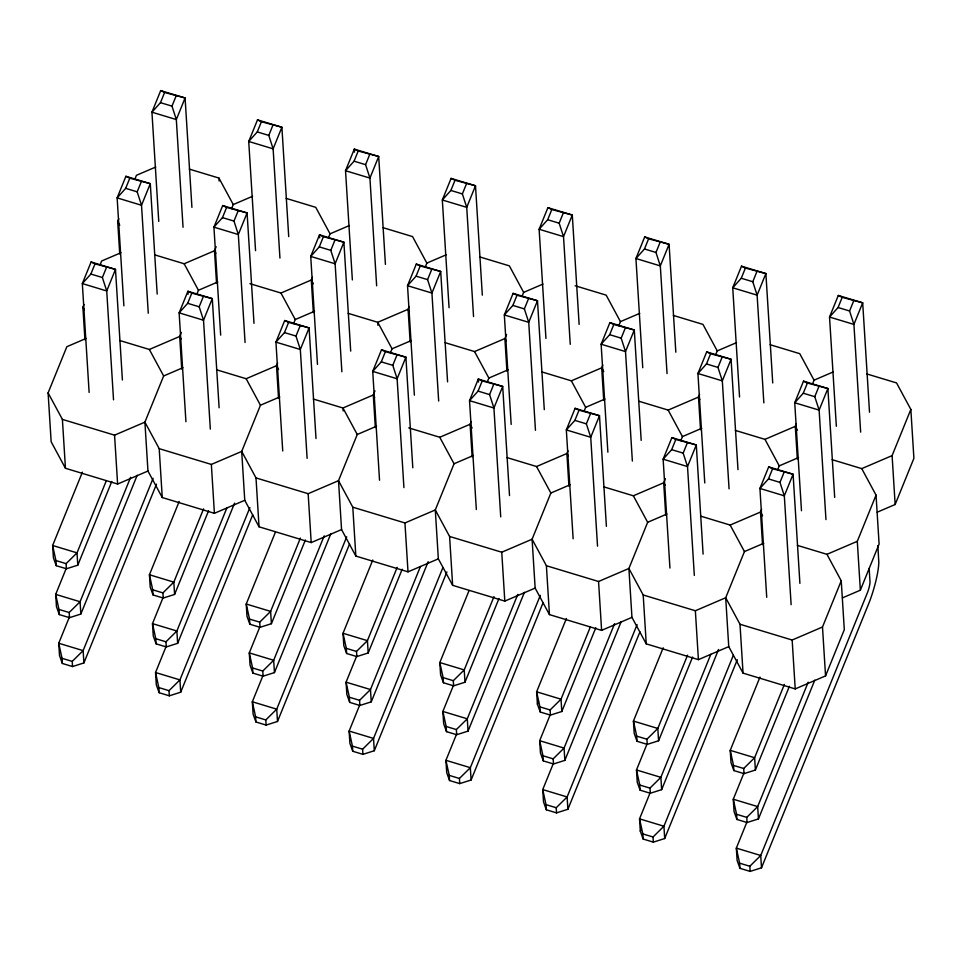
<?xml version="1.0" encoding="UTF-8"?>
<svg xmlns="http://www.w3.org/2000/svg" width="962" height="962" viewBox="0 0 962 962"><rect width="100%" height="100%" fill="white"/><g stroke="black" fill="none" stroke-linecap="round" stroke-linejoin="round"><path stroke-width="1.44" d="M122.402 380.002L115.488 269.372L91.101 261.989L82.335 283.586L89.129 392.448M157.191 294.059L150.288 183.67L125.902 176.299L117.136 197.883L123.882 305.856M191.919 207.359L185.089 97.968L160.702 90.596L151.936 112.193L158.754 221.404M106.517 267.352L102.381 277.525L106.722 290.957L82.335 283.586L90.873 274.05L95.01 263.865L115.488 269.372L106.722 290.957L113.528 399.819M141.318 181.65L137.181 191.835L141.522 205.267L117.136 197.883L125.673 188.348L129.81 178.174L150.288 183.67L141.522 205.267L148.268 313.239M176.118 95.947L171.982 106.133L176.323 119.565L151.936 112.193L160.474 102.657L164.61 92.472L185.089 97.968L176.323 119.565L183.045 227.285M182.96 367.688L163.648 375.974L144.901 422.15L147.956 471.031L117.617 484.042L65.452 468.278L51.154 441.762L48.1 392.881L66.847 346.705L86.159 338.42M84.933 339.778L82.9 307.191L84.007 304.473M100 265.079L101.647 261.003L120.959 252.729M119.733 254.076L117.701 221.488L118.795 218.771M134.8 179.377L136.448 175.3L155.76 167.027M82.383 472.198L52.633 545.49L53.403 557.804L56.253 565.692L66.438 568.77L77.79 565.175L111.796 481.445M66.354 568.097L55.688 594.372L56.457 606.685L59.295 614.586L69.492 617.664L80.844 614.057L137.205 475.264M106.217 480.964L77.02 552.861L66.113 563.636L66.438 568.77M253.992 323.328L247.09 212.939L222.703 205.555L213.937 227.152L220.671 335.125M288.72 236.616L281.89 127.237L257.503 119.865L248.725 141.45L255.555 250.673M185.931 421.717L179.136 312.854L187.674 303.319L191.811 293.133L212.289 298.629L219.108 407.768M238.119 210.918L233.982 221.092L238.323 234.524L213.937 227.152L222.475 217.616L226.611 207.431L247.09 212.939L238.323 234.524L245.07 342.496M272.919 125.216L268.783 135.401L273.124 148.833L248.725 141.45L257.275 131.926L261.411 121.741L281.89 127.237L273.124 148.833L279.942 258.044M181.349 332.371L179.702 336.447L181.734 369.035M196.801 294.348L198.449 290.271L217.761 281.986M216.149 246.681L214.502 250.757L216.534 283.345M231.589 208.646L233.249 204.569L252.561 196.296M69.456 616.846L58.742 643.253L59.512 655.567L62.35 663.467L72.535 666.546L83.898 662.938L156.505 484.139M210.329 429.088L203.523 320.226L199.182 306.794L203.319 296.609M130.604 477.32L80.074 601.743L69.168 612.517L69.492 617.664M153.102 478.306L83.129 650.625L72.222 661.399L72.535 666.546M179.185 501.467L149.435 574.747L150.204 587.073L153.042 594.961L163.227 598.039L174.591 594.444L208.586 510.714M163.155 597.366L152.489 623.629L153.259 635.954L156.097 643.843L166.282 646.921L177.645 643.325L234.572 503.138M203.583 508.838L173.821 582.13L162.915 592.893L163.227 598.039M316.005 438.528L309.091 327.898L284.704 320.526L275.938 342.123L282.732 450.974M300.12 325.877L295.983 336.063L300.324 349.495L275.938 342.123L284.475 332.587L288.612 322.402L309.091 327.898L300.324 349.495L307.118 458.357M317.472 364.394L310.726 256.421L319.276 246.885L323.412 236.7L343.891 242.196L350.697 351.106M352.357 279.93L345.526 170.719L354.076 161.183L358.213 150.998L378.691 156.505L385.425 264.394M279.762 396.957L260.449 405.23L241.702 451.418L244.757 500.3L259.043 526.803L311.207 542.58L341.558 529.569L338.504 480.687L357.251 434.499L376.563 426.226M277.597 362.999L276.503 365.716L278.535 398.304M293.59 323.617L295.25 319.54L314.562 311.255M312.397 277.296L311.291 280.014L313.335 312.602M328.391 237.915L330.05 233.838L349.362 225.553M166.258 646.115L155.543 672.522L156.313 684.836L159.151 692.724L169.336 695.815L180.7 692.207L252.741 514.79M341.871 371.765L335.125 263.792L330.784 250.36L334.92 240.175M376.647 285.81L369.925 178.09L365.584 164.67L369.709 154.485M226.84 507.972L176.876 631.012L165.969 641.786L166.282 646.921M249.904 507.563L179.93 679.893L169.023 690.668L169.336 695.815M275.433 532.118L246.236 604.016L247.006 616.329L249.843 624.23L260.029 627.308L271.392 623.713L305.387 539.983M259.956 626.635L249.29 652.897L250.06 665.223L252.898 673.111L263.083 676.19L274.447 672.594L330.808 533.79M300.385 538.107L270.623 611.387L259.716 622.161L260.029 627.308M412.806 467.797L405.892 357.167L381.505 349.795L372.727 371.38L379.533 480.242M447.583 381.854L440.692 271.464L416.293 264.093L407.527 285.69L414.369 395.154M482.323 295.154L475.493 185.762L451.094 178.391L442.328 199.988L449.062 307.708M396.921 355.146L392.785 365.332L397.126 378.763L372.727 371.38L381.277 361.856L385.413 351.671L405.892 357.167L397.126 378.763L403.92 487.614M431.71 269.444L427.585 279.629L431.926 293.061L407.527 285.69L416.077 276.154L420.214 265.969L440.692 271.464L431.926 293.061L438.672 401.034M466.51 183.742L462.373 193.927L466.726 207.359L442.328 199.988L450.877 190.452L455.014 180.267L475.493 185.762L466.726 207.359L473.544 316.57M374.952 390.909L373.292 394.985L375.336 427.573M390.392 352.874L392.051 348.809L411.363 340.524M409.199 306.565L408.092 309.283L410.137 341.871M425.192 267.183L426.851 263.107L446.152 254.822M263.059 675.384L252.333 701.779L253.102 714.105L255.952 721.993L266.137 725.071L277.501 721.476L349.543 544.047M324.194 535.846L273.677 660.269L262.77 671.043L263.083 676.19M346.705 536.832L276.731 709.162L265.813 719.937L266.137 725.071M372.787 560.004L343.025 633.285L343.795 645.598L346.645 653.499L356.83 656.577L368.193 652.97L402.188 569.239M356.746 655.904L346.079 682.166L346.849 694.48L349.699 702.38L359.884 705.459L371.248 701.863L428.174 561.676M397.174 567.376L367.424 640.656L356.505 651.43L356.83 656.577M544.288 409.632L537.493 300.733L513.095 293.362L504.328 314.947L511.171 424.422M579.124 324.422L572.294 215.031L547.895 207.66L539.129 229.257L545.947 338.468M476.334 509.511L469.528 400.649L478.078 391.113L482.215 380.928L502.693 386.435L509.511 495.562M528.511 298.713L524.374 308.898L528.727 322.33L504.328 314.947L512.878 305.423L517.015 295.238L537.493 300.733L528.727 322.33L535.461 430.303M563.311 213.011L559.175 223.196L563.516 236.628L539.129 229.257L547.679 219.721L551.815 209.536L572.294 215.031L563.516 236.628L570.25 344.348M473.364 455.483L454.052 463.768L435.293 509.944L438.347 558.838L452.645 585.341L504.809 601.106L535.149 588.095L532.094 539.213L550.853 493.037L570.153 484.752M471.2 421.536L470.093 424.254L472.138 456.842M487.193 382.142L488.852 378.066L508.152 369.793M506.553 334.475L504.894 338.552L506.926 371.14M521.993 296.44L523.653 292.376L542.953 284.091M359.86 704.641L349.134 731.048L349.903 743.361L352.753 751.262L362.939 754.34L374.302 750.745L446.909 571.933M500.721 516.883L493.927 408.02L489.574 394.6L493.71 384.415M420.442 566.498L370.478 689.538L359.56 700.312L359.884 705.459M442.941 567.484L373.533 738.419L362.614 749.194L362.939 754.34M469.023 590.644L439.826 662.553L440.596 674.867L443.446 682.755L453.631 685.846L464.995 682.238L498.989 598.508M453.547 685.16L442.881 711.435L443.65 723.749L446.5 731.649L456.685 734.727L468.049 731.12L524.41 592.327M493.975 596.644L464.225 669.925L453.306 680.699L453.631 685.846M606.397 526.334L599.494 415.692L575.096 408.321L566.329 429.918L573.136 538.78M641.185 440.392L634.295 330.002L609.896 322.619L601.13 344.216L607.876 452.188M675.829 352.188L669.083 244.3L644.696 236.929L635.93 258.513L642.748 367.737M590.512 413.672L586.375 423.857L590.728 437.289L566.329 429.918L574.879 420.382L579.016 410.197L599.494 415.692L590.728 437.289L597.522 546.151M625.312 327.982L621.175 338.167L625.516 351.587L601.13 344.216L609.68 334.68L613.816 324.495L634.295 330.002L625.516 351.587L632.359 461.063M660.112 242.28L655.976 252.465L660.317 265.897L635.93 258.513L644.48 248.99L648.604 238.804L669.083 244.3L660.317 265.897L667.051 373.617M568.001 450.793L566.895 453.511L568.927 486.111M583.994 411.411L585.654 407.335L604.954 399.05M602.801 365.103L601.695 367.821L603.727 400.408M618.794 325.709L620.442 321.633L639.754 313.359M456.661 733.91L445.935 760.317L446.705 772.63L449.555 780.531L459.74 783.609L471.103 780.014L543.145 602.585M517.797 594.384L467.279 718.806L456.361 729.581L456.685 734.727M540.307 595.37L470.334 767.688L459.415 778.462L459.74 783.609M566.39 618.53L536.628 691.81L537.397 704.136L540.247 712.024L550.432 715.103L561.796 711.507L595.791 627.777M537.397 704.136L538.516 701.382M550.348 714.429L539.682 740.704L540.452 753.018L543.302 760.906L553.487 763.984L564.838 760.389L621.199 621.584M590.211 627.284L561.026 699.194L550.108 709.968L550.432 715.103M703.102 554.1L696.296 444.961L671.897 437.59L663.131 459.187L669.937 568.049M737.986 469.66L731.084 359.259L706.697 351.888L697.931 373.484L704.773 482.96M772.726 382.948L765.884 273.569L741.498 266.185L732.731 287.782L739.55 397.005M687.313 442.941L683.176 453.126L687.517 466.558L663.131 459.187L671.68 449.651L675.817 439.466L696.296 444.961L687.517 466.558L694.323 575.42M722.113 357.239L717.977 367.424L722.318 380.856L697.931 373.484L706.481 363.949L710.605 353.763L731.084 359.259L722.318 380.856L729.064 488.828M756.914 271.549L752.777 281.734L757.118 295.154L732.731 287.782L741.269 278.246L745.406 268.073L765.884 273.569L757.118 295.154L763.852 402.874M666.955 514.021L647.654 522.306L628.895 568.482L631.95 617.363L646.248 643.867L698.412 659.643L728.751 646.632L725.697 597.751L744.444 551.563L763.756 543.289M665.355 478.703L663.696 482.78L665.728 515.367M680.795 440.68L682.443 436.604L701.755 428.318M699.602 394.372L698.496 397.078L700.528 429.677M715.596 354.978L717.243 350.902L736.555 342.628M553.463 763.179L542.736 789.586L543.506 801.899L546.356 809.8L556.541 812.878L567.893 809.27L639.946 631.854M614.598 623.653L564.069 748.075L553.162 758.85L553.487 763.984M637.097 624.627L567.123 796.957L556.216 807.731L556.541 812.878M663.191 647.799L633.429 721.079L634.198 733.393L637.048 741.293L647.234 744.372L658.585 740.776L692.592 657.046M647.149 743.698L636.483 769.961L637.253 782.286L640.103 790.175L650.288 793.253L661.64 789.658L718.566 649.47M687.577 655.17L657.816 728.45L646.909 739.225L647.234 744.372M799.903 583.369L793.085 474.23L768.698 466.859L759.932 488.443L766.726 597.306M834.691 497.426L827.885 388.528L803.498 381.156L794.732 402.753L801.478 510.726M869.516 412.217L862.686 302.826L838.299 295.454L829.533 317.051L836.351 426.262M784.114 472.21L779.978 482.395L784.319 495.827L759.932 488.443L768.482 478.92L772.606 468.734L793.085 474.23L784.319 495.827L791.125 604.689M818.915 386.508L814.778 396.693L819.119 410.125L794.732 402.753L803.27 393.217L807.407 383.032L827.885 388.528L819.119 410.125L825.961 519.6M853.715 300.805L849.578 310.991L853.919 324.422L829.533 317.051L838.07 307.515L842.207 297.33L862.686 302.826L853.919 324.422L860.653 432.142M761.603 509.331L760.497 512.049L762.529 544.636M777.597 469.937L779.244 465.873L798.556 457.587M796.404 423.629L795.297 426.346L797.33 458.934M812.397 384.247L814.044 380.17L833.357 371.885M650.264 792.447L639.538 818.854L640.307 831.168L643.157 839.056L653.342 842.135L664.694 838.539L737.301 659.728M710.834 654.304L660.87 777.344L649.963 788.118L650.288 793.253M640.307 831.168L641.438 828.39M733.333 655.29L663.924 826.226L653.018 837L653.342 842.135M759.992 677.068L730.23 750.348L731 762.662L733.85 770.562L744.035 773.64L755.386 770.045L789.393 686.315M743.951 772.967L733.284 799.23L734.054 811.543L736.904 819.444L747.089 822.522L758.441 818.927L814.802 680.122M784.379 684.439L754.617 757.719L743.71 768.494L744.035 773.64M728.751 646.632L743.049 673.135L795.213 688.912L825.552 675.901L822.498 627.008L841.245 580.832L826.959 554.328L797.354 545.37M842.423 597.883L860.353 590.199L857.298 541.317L876.045 495.129L861.748 468.626L832.142 459.68M877.224 512.193L895.153 504.497L892.099 455.615L910.846 409.439L896.548 382.924L866.942 373.977M747.053 821.704L736.339 848.111L737.108 860.437L739.946 868.325L750.144 871.404L761.495 867.808L869.66 601.286A34.452 6.385 -73.2 0 0 878.811 562.493L877.849 545.586M808.2 682.178L757.671 806.601L746.765 817.375L747.089 822.522M825.552 675.901L844.299 629.713L841.245 580.832M860.353 590.199L879.1 544.023L876.045 495.129M895.153 504.497L913.9 458.321L910.846 409.439M750.144 871.404L749.819 866.257L760.726 855.495L867.375 592.832A8.466 1.575 -73.2 0 0 869.997 581.757L869.155 568.289M154.545 254.81L184.151 263.768L214.502 250.757L215.861 253.271M119.745 340.512L149.35 349.459L179.702 336.447L181.06 338.973M249.94 283.658L280.952 293.025L311.291 280.014L313.335 283.802M48.1 392.881L62.398 419.396L114.562 435.161L144.901 422.15L159.199 448.653L162.253 497.546L214.406 513.311L244.757 500.3M216.546 369.781L246.152 378.727L276.503 365.716L278.535 369.504M159.199 448.653L211.351 464.43L241.702 451.418L256 477.922L259.043 526.803M444.949 342.616L474.555 351.563L504.894 338.552L506.252 341.077M256 477.922L308.153 493.698L338.504 480.687L352.789 507.19L355.844 556.072L408.008 571.849L438.347 558.838M408.742 427.886L439.754 437.265L470.093 424.254L472.138 428.042M541.75 371.873L571.356 380.832L601.695 367.821L603.739 371.609M352.789 507.19L404.954 522.955L435.293 509.944L449.591 536.459L452.645 585.341M506.95 457.575L536.555 466.522L566.895 453.511L568.253 456.036M638.552 401.142L668.157 410.089L698.496 397.078L699.855 399.603M449.591 536.459L501.755 552.224L532.094 539.213L546.392 565.728L549.446 614.61L601.611 630.375L631.95 617.363M603.751 486.844L633.357 495.791L663.696 482.78L665.055 485.305M735.353 430.411L764.958 439.357L795.297 426.346L797.342 430.134M546.392 565.728L598.556 581.493L628.895 568.482L643.193 594.985L646.248 643.867M700.552 516.113L730.158 525.06L760.497 512.049L762.541 515.836M861.748 468.626L892.099 455.615M643.193 594.985L695.358 610.762L725.697 597.751L739.994 624.254L743.049 673.135M826.959 554.328L857.298 541.317M739.994 624.254L792.159 640.031L822.498 627.008M160.474 102.657L171.982 106.133M257.275 131.926L268.783 135.401M354.076 161.183L365.584 164.67M450.877 190.452L462.373 193.927M547.679 219.721L559.175 223.196M644.48 248.99L655.976 252.465M741.269 278.246L752.777 281.734M838.07 307.515L849.578 310.991M189.346 169.12L218.951 178.066L233.249 204.569M286.147 198.376L315.752 207.335L330.05 233.838M382.948 227.645L412.554 236.592L426.851 263.107M479.749 256.914L509.355 265.861L523.653 292.376M575.132 285.75L606.156 295.13L620.442 321.633M673.352 315.44L702.957 324.398L717.243 350.902M770.141 344.709L799.747 353.667L814.044 380.17M125.673 188.348L137.181 191.835M222.475 217.616L233.982 221.092M319.276 246.885L330.784 250.36M416.077 276.154L427.585 279.629M512.878 305.423L524.374 308.898M609.68 334.68L621.175 338.167M706.481 363.949L717.977 367.424M803.27 393.217L814.778 396.693M348.148 313.347L377.753 322.294L408.092 309.283L409.463 311.808M90.873 274.05L102.381 277.525M187.674 303.319L199.182 306.794M284.475 332.587L295.983 336.063M381.277 361.856L392.785 365.332M478.078 391.113L489.574 394.6M574.879 420.382L586.375 423.857M671.68 449.651L683.176 453.126M768.482 478.92L779.978 482.395M313.347 399.05L342.953 407.996L373.292 394.985L374.663 397.51M77.79 565.175L77.02 552.861L52.633 545.49L55.928 560.557L66.113 563.636M174.591 594.444L173.821 582.13L149.435 574.747L152.73 589.814L162.915 592.893M271.392 623.713L270.623 611.387L246.236 604.016L249.531 619.083L259.716 622.161M368.193 652.97L367.424 640.656L343.025 633.285L346.32 648.352L356.505 651.43M464.995 682.238L464.225 669.925L439.826 662.553L443.121 677.621L453.306 680.699M561.796 711.507L561.026 699.194L536.628 691.81L539.922 706.878L550.108 709.968M658.585 740.776L657.816 728.45L633.429 721.079L636.724 736.146L646.909 739.225M755.386 770.045L754.617 757.719L730.23 750.348L733.525 765.415L743.71 768.494M80.844 614.057L80.074 601.743L55.688 594.372L58.983 609.439L69.168 612.517M177.645 643.325L176.876 631.012L152.489 623.629L155.784 638.708L165.969 641.786M274.447 672.594L273.677 660.269L249.29 652.897L252.585 667.965L262.77 671.043M371.248 701.863L370.478 689.538L346.079 682.166L349.374 697.234L359.56 700.312M468.049 731.12L467.279 718.806L442.881 711.435L446.176 726.502L456.361 729.581M564.838 760.389L564.069 748.075L539.682 740.704L542.977 755.771L553.162 758.85M661.64 789.658L660.87 777.344L636.483 769.961L639.778 785.028L649.963 788.118M758.441 818.927L757.671 806.601L733.284 799.23L736.579 814.297L746.765 817.375M83.898 662.938L83.129 650.625L58.742 643.253L62.037 658.321L72.222 661.399M180.7 692.207L179.93 679.893L155.543 672.522L158.838 687.589L169.023 690.668M277.501 721.476L276.731 709.162L252.333 701.779L255.627 716.846L265.813 719.937M374.302 750.745L373.533 738.419L349.134 731.048L352.429 746.115L362.614 749.194M471.103 780.014L470.334 767.688L445.935 760.317L449.23 775.384L459.415 778.462M567.893 809.27L567.123 796.957L542.736 789.586L546.031 804.653L556.216 807.731M664.694 838.539L663.924 826.226L639.538 818.854L642.832 833.922L653.018 837M761.495 867.808L760.726 855.495L736.339 848.111L739.634 863.179L749.819 866.257M838.299 295.454L842.207 297.33M741.498 266.185L745.406 268.073M644.696 236.929L648.604 238.804M547.895 207.66L551.815 209.536M451.094 178.391L455.014 180.267M358.213 150.998L354.305 149.122L345.526 170.719L369.925 178.09L378.691 156.505L354.305 149.122L354.485 152.128M803.498 381.156L807.407 383.032M257.503 119.865L261.411 121.741M706.697 351.888L710.605 353.763M160.702 90.596L164.61 92.472M609.896 322.619L613.816 324.495M513.095 293.362L517.015 295.238M416.293 264.093L420.214 265.969M323.412 236.7L319.504 234.824L310.726 256.421L335.125 263.792L343.891 242.196L319.504 234.824L319.685 237.806M768.698 466.859L772.606 468.734M222.703 205.555L226.611 207.431M671.897 437.59L675.817 439.466M125.902 176.299L129.81 178.174M575.096 408.321L579.016 410.197M482.215 380.928L478.294 379.052L469.528 400.649L493.927 408.02L502.693 386.435L478.294 379.052L478.487 382.046M381.505 349.795L385.413 351.671M284.704 320.526L288.612 322.402M191.811 293.133L187.903 291.258L179.136 312.854L203.523 320.226L212.289 298.629L187.903 291.258L188.083 294.252M91.101 261.989L95.01 263.865M764.958 439.357L779.244 465.873M668.157 410.089L682.443 436.604M730.158 525.06L744.444 551.563M571.356 380.832L585.654 407.335M633.357 495.791L647.654 522.306M474.555 351.563L488.852 378.066M536.555 466.522L550.853 493.037M535.149 588.095L549.446 614.61M392.051 348.809L377.753 322.294L377.934 325.264M439.754 437.265L454.052 463.768M280.952 293.025L295.25 319.54M357.251 434.499L342.953 407.996L343.145 410.954M341.558 529.569L355.844 556.072M184.151 263.768L198.449 290.271M246.152 378.727L260.449 405.23M117.701 221.488L119.745 225.276M149.35 349.459L163.648 375.974M82.9 307.191L84.259 309.704M147.956 471.031L162.253 497.546M792.159 640.031L795.213 688.912M733.525 765.415L733.85 770.562M736.579 814.297L736.904 819.444M739.634 863.179L739.946 868.325M695.358 610.762L698.412 659.643M636.724 736.146L637.048 741.293M639.778 785.028L640.103 790.175M642.832 833.922L643.157 839.056M598.556 581.493L601.611 630.375M539.922 706.878L540.247 712.024M542.977 755.771L543.302 760.906M546.031 804.653L546.356 809.8M501.755 552.224L504.809 601.106M443.121 677.621L443.446 682.755M446.176 726.502L446.5 731.649M449.23 775.384L449.555 780.531M404.954 522.955L408.008 571.849M346.32 648.352L346.645 653.499M349.374 697.234L349.699 702.38M352.429 746.115L352.753 751.262M308.153 493.698L311.207 542.58M249.531 619.083L249.843 624.23M252.585 667.965L252.898 673.111M255.627 716.846L255.952 721.993M218.951 178.066L219.144 181.024M211.351 464.43L214.406 513.311M152.73 589.814L153.042 594.961M155.784 638.708L156.097 643.843M158.838 687.589L159.151 692.724M114.562 435.161L117.617 484.042M62.398 419.396L65.452 468.278M55.928 560.557L56.253 565.692M58.983 609.439L59.295 614.586M62.037 658.321L62.35 663.467"/></g></svg>
